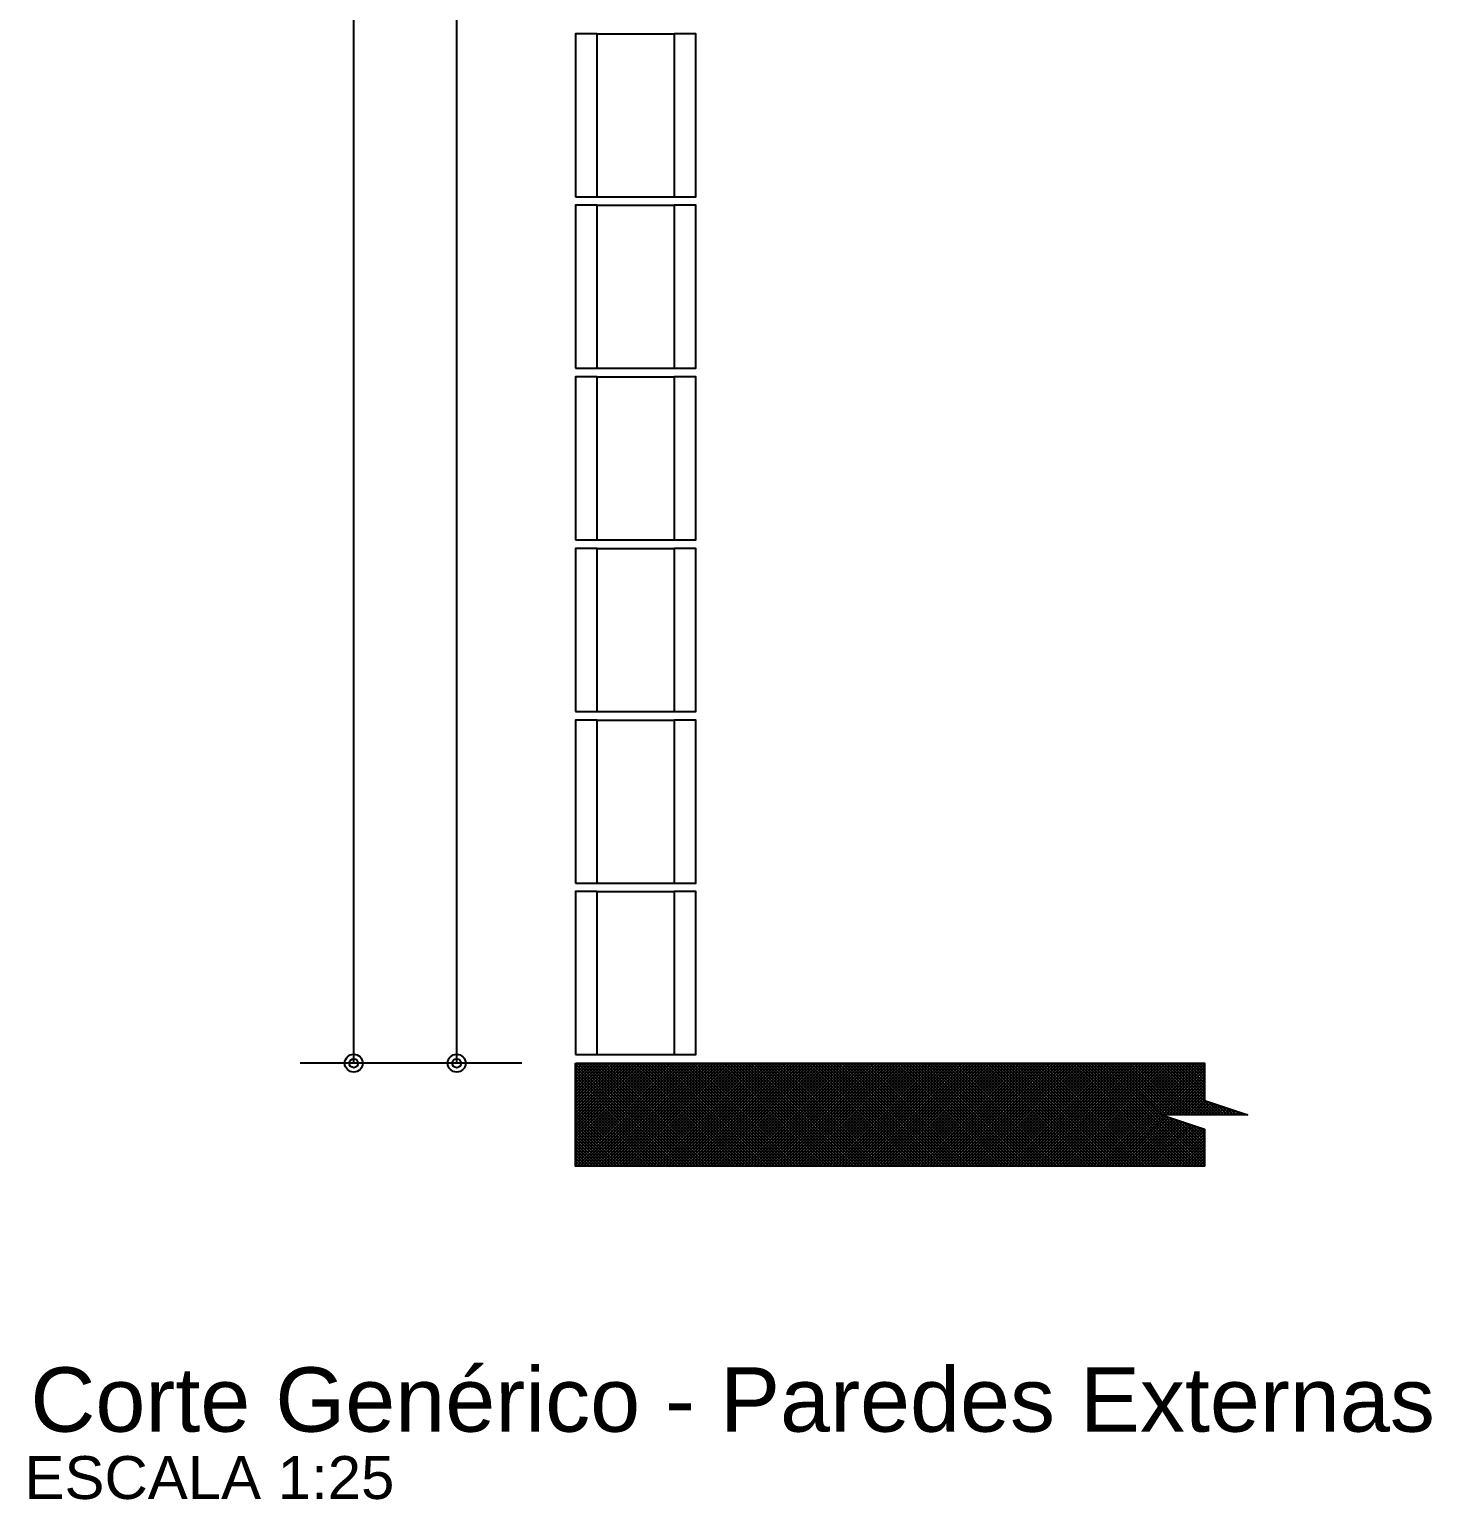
# Model space of a CAD drawing. Extents: x 0 to 119, y 0 to 84.
# Drawn here: x 57.92 to 64.45, y 50.42 to 57.27 of the extents above; entities that cross this region are included whole.
import ezdxf

# ---------------------------------------------------------------- set-up
doc = ezdxf.new("R2010")
doc.units = 0
doc.header["$MEASUREMENT"] = 0
for name, color, linetype in [('10', 252, 'CONTINUOUS'), ('24', 7, 'CONTINUOUS'), ('29', 9, 'CONTINUOUS'), ('32', 250, 'CONTINUOUS'), ('6', 178, 'CONTINUOUS')]:
    doc.layers.add(name, color=color, linetype=linetype)
doc.styles.add('TQS_ARIAL', font='arial.ttf')

msp = doc.modelspace()

# ---------------------------------------------------------------- linework, layer by layer
at = {"layer": '10', "color": 252, "linetype": 'Continuous'}
for p, q in [((60.563927, 57.251415), (60.923927, 57.251415)), ((60.563927, 56.491415), (60.923927, 56.491415)), ((60.563927, 56.451415), (60.923927, 56.451415)), ((60.563927, 55.691415), (60.923927, 55.691415)), ((60.563927, 55.651415), (60.923927, 55.651415)), ((60.563927, 54.891415), (60.923927, 54.891415)), ((60.563927, 54.851415), (60.923927, 54.851415)), ((60.563927, 54.091415), (60.923927, 54.091415)), ((60.563927, 54.051415), (60.923927, 54.051415)), ((60.563927, 53.291415), (60.923927, 53.291415)), ((60.563927, 53.251415), (60.923927, 53.251415)), ((60.563927, 52.491415), (60.923927, 52.491415))]:
    msp.add_line(p, q, dxfattribs=at)
for points in [[(60.463927, 56.491415), (60.563927, 56.491415), (60.563927, 57.251415), (60.463927, 57.251415), (60.463927, 56.491415)], [(60.923927, 56.491415), (61.023927, 56.491415), (61.023927, 57.251415), (60.923927, 57.251415), (60.923927, 56.491415)], [(60.463927, 55.691415), (60.563927, 55.691415), (60.563927, 56.451415), (60.463927, 56.451415), (60.463927, 55.691415)], [(60.923927, 55.691415), (61.023927, 55.691415), (61.023927, 56.451415), (60.923927, 56.451415), (60.923927, 55.691415)], [(60.463927, 54.891415), (60.563927, 54.891415), (60.563927, 55.651415), (60.463927, 55.651415), (60.463927, 54.891415)], [(60.923927, 54.891415), (61.023927, 54.891415), (61.023927, 55.651415), (60.923927, 55.651415), (60.923927, 54.891415)], [(60.463927, 54.091415), (60.563927, 54.091415), (60.563927, 54.851415), (60.463927, 54.851415), (60.463927, 54.091415)], [(60.923927, 54.091415), (61.023927, 54.091415), (61.023927, 54.851415), (60.923927, 54.851415), (60.923927, 54.091415)], [(60.463927, 53.291415), (60.563927, 53.291415), (60.563927, 54.051415), (60.463927, 54.051415), (60.463927, 53.291415)], [(60.923927, 53.291415), (61.023927, 53.291415), (61.023927, 54.051415), (60.923927, 54.051415), (60.923927, 53.291415)], [(60.463927, 52.491415), (60.563927, 52.491415), (60.563927, 53.251415), (60.463927, 53.251415), (60.463927, 52.491415)], [(60.923927, 52.491415), (61.023927, 52.491415), (61.023927, 53.251415), (60.923927, 53.251415), (60.923927, 52.491415)]]:
    msp.add_lwpolyline(points, dxfattribs=at)
at = {"layer": '29', "color": 9, "linetype": 'Continuous'}
for p, q in [((60.463927, 51.978646), (60.936696, 52.451415)), ((60.463927, 51.992788), (60.922554, 52.451415)), ((60.463927, 52.00693), (60.908412, 52.451415)), ((60.463927, 52.021072), (60.89427, 52.451415)), ((60.463927, 52.035214), (60.880128, 52.451415)), ((60.463927, 52.049356), (60.865986, 52.451415)), ((60.463927, 52.063498), (60.851844, 52.451415)), ((60.463927, 52.077641), (60.837702, 52.451415)), ((60.463927, 52.091783), (60.823559, 52.451415)), ((60.463927, 52.105925), (60.809417, 52.451415)), ((60.463927, 52.120067), (60.795275, 52.451415)), ((60.463927, 52.134209), (60.781133, 52.451415)), ((60.463927, 52.148351), (60.766991, 52.451415)), ((60.463927, 52.162493), (60.752849, 52.451415)), ((60.463927, 52.176635), (60.738707, 52.451415)), ((60.463927, 52.190778), (60.724564, 52.451415)), ((60.463927, 52.20492), (60.710422, 52.451415)), ((60.463927, 52.219062), (60.69628, 52.451415)), ((60.463927, 52.233204), (60.682138, 52.451415)), ((60.463927, 52.247346), (60.667996, 52.451415)), ((60.463927, 52.261488), (60.653854, 52.451415)), ((60.463927, 52.27563), (60.639712, 52.451415)), ((60.463927, 52.289773), (60.625569, 52.451415)), ((60.463927, 52.303915), (60.611427, 52.451415)), ((60.463927, 52.318057), (60.597285, 52.451415)), ((60.463927, 52.332199), (60.583143, 52.451415)), ((60.463927, 52.346341), (60.569001, 52.451415)), ((60.463927, 52.360483), (60.554859, 52.451415)), ((60.463927, 52.374625), (60.540717, 52.451415)), ((60.463927, 52.388767), (60.526575, 52.451415)), ((60.463927, 52.40291), (60.512432, 52.451415)), ((60.463927, 52.417052), (60.49829, 52.451415)), ((60.463927, 52.431194), (60.484148, 52.451415)), ((60.463927, 52.445336), (60.470006, 52.451415)), ((60.463927, 52.446884), (60.939396, 51.971415)), ((60.470839, 51.971415), (60.950839, 52.451415)), ((60.473538, 52.451415), (60.953538, 51.971415)), ((60.484981, 51.971415), (60.964981, 52.451415)), ((60.48768, 52.451415), (60.96768, 51.971415)), ((60.499123, 51.971415), (60.979123, 52.451415)), ((60.501822, 52.451415), (60.981822, 51.971415)), ((60.513265, 51.971415), (60.993265, 52.451415)), ((60.515964, 52.451415), (60.995964, 51.971415)), ((60.527407, 51.971415), (61.007407, 52.451415)), ((60.530106, 52.451415), (61.010106, 51.971415)), ((60.541549, 51.971415), (61.021549, 52.451415)), ((60.544249, 52.451415), (61.024249, 51.971415)), ((60.555691, 51.971415), (61.035691, 52.451415)), ((60.558391, 52.451415), (61.038391, 51.971415)), ((60.569834, 51.971415), (61.049834, 52.451415)), ((60.572533, 52.451415), (61.052533, 51.971415)), ((60.583976, 51.971415), (61.063976, 52.451415)), ((60.586675, 52.451415), (61.066675, 51.971415)), ((60.598118, 51.971415), (61.078118, 52.451415)), ((60.600817, 52.451415), (61.080817, 51.971415)), ((60.61226, 51.971415), (61.09226, 52.451415)), ((60.614959, 52.451415), (61.094959, 51.971415)), ((60.626402, 51.971415), (61.106402, 52.451415)), ((60.629101, 52.451415), (61.109101, 51.971415)), ((60.640544, 51.971415), (61.120544, 52.451415)), ((60.643243, 52.451415), (61.123243, 51.971415)), ((60.654686, 51.971415), (61.134686, 52.451415)), ((60.657386, 52.451415), (61.137386, 51.971415)), ((60.668828, 51.971415), (61.148828, 52.451415)), ((60.671528, 52.451415), (61.151528, 51.971415)), ((60.682971, 51.971415), (61.162971, 52.451415)), ((60.68567, 52.451415), (61.16567, 51.971415)), ((60.697113, 51.971415), (61.177113, 52.451415)), ((60.699812, 52.451415), (61.179812, 51.971415)), ((60.711255, 51.971415), (61.191255, 52.451415)), ((60.713954, 52.451415), (61.193954, 51.971415)), ((60.725397, 51.971415), (61.205397, 52.451415)), ((60.728096, 52.451415), (61.208096, 51.971415)), ((60.739539, 51.971415), (61.219539, 52.451415)), ((60.742238, 52.451415), (61.222238, 51.971415)), ((60.753681, 51.971415), (61.233681, 52.451415)), ((60.756381, 52.451415), (61.236381, 51.971415)), ((60.767823, 51.971415), (61.247823, 52.451415)), ((60.770523, 52.451415), (61.250523, 51.971415)), ((60.781966, 51.971415), (61.261966, 52.451415)), ((60.784665, 52.451415), (61.264665, 51.971415)), ((60.796108, 51.971415), (61.276108, 52.451415)), ((60.798807, 52.451415), (61.278807, 51.971415)), ((60.81025, 51.971415), (61.29025, 52.451415)), ((60.812949, 52.451415), (61.292949, 51.971415)), ((60.824392, 51.971415), (61.304392, 52.451415)), ((60.827091, 52.451415), (61.307091, 51.971415)), ((60.838534, 51.971415), (61.318534, 52.451415)), ((60.841233, 52.451415), (61.321233, 51.971415)), ((60.852676, 51.971415), (61.332676, 52.451415)), ((60.855376, 52.451415), (61.335376, 51.971415)), ((60.866818, 51.971415), (61.346818, 52.451415)), ((60.869518, 52.451415), (61.349518, 51.971415)), ((60.880961, 51.971415), (61.360961, 52.451415)), ((60.88366, 52.451415), (61.36366, 51.971415)), ((60.895103, 51.971415), (61.375103, 52.451415)), ((60.897802, 52.451415), (61.377802, 51.971415)), ((60.909245, 51.971415), (61.389245, 52.451415)), ((60.911944, 52.451415), (61.391944, 51.971415)), ((60.923387, 51.971415), (61.403387, 52.451415)), ((60.926086, 52.451415), (61.406086, 51.971415)), ((60.937529, 51.971415), (61.417529, 52.451415)), ((60.940228, 52.451415), (61.420228, 51.971415)), ((60.951671, 51.971415), (61.431671, 52.451415)), ((60.95437, 52.451415), (61.43437, 51.971415)), ((60.965813, 51.971415), (61.445813, 52.451415)), ((60.968513, 52.451415), (61.448513, 51.971415)), ((60.979955, 51.971415), (61.459955, 52.451415)), ((60.982655, 52.451415), (61.462655, 51.971415)), ((60.994098, 51.971415), (61.474098, 52.451415)), ((60.996797, 52.451415), (61.476797, 51.971415)), ((61.00824, 51.971415), (61.48824, 52.451415)), ((61.010939, 52.451415), (61.490939, 51.971415)), ((61.022382, 51.971415), (61.502382, 52.451415)), ((61.025081, 52.451415), (61.505081, 51.971415)), ((61.036524, 51.971415), (61.516524, 52.451415)), ((61.039223, 52.451415), (61.519223, 51.971415)), ((61.050666, 51.971415), (61.530666, 52.451415)), ((61.053365, 52.451415), (61.533365, 51.971415)), ((61.064808, 51.971415), (61.544808, 52.451415)), ((61.067508, 52.451415), (61.547508, 51.971415)), ((61.07895, 51.971415), (61.55895, 52.451415)), ((61.08165, 52.451415), (61.56165, 51.971415)), ((61.093093, 51.971415), (61.573093, 52.451415)), ((61.095792, 52.451415), (61.575792, 51.971415)), ((61.107235, 51.971415), (61.587235, 52.451415)), ((61.109934, 52.451415), (61.589934, 51.971415)), ((61.121377, 51.971415), (61.601377, 52.451415)), ((61.124076, 52.451415), (61.604076, 51.971415)), ((61.135519, 51.971415), (61.615519, 52.451415)), ((61.138218, 52.451415), (61.618218, 51.971415)), ((61.149661, 51.971415), (61.629661, 52.451415)), ((61.15236, 52.451415), (61.63236, 51.971415)), ((61.163803, 51.971415), (61.643803, 52.451415)), ((61.166503, 52.451415), (61.646503, 51.971415)), ((61.177945, 51.971415), (61.657945, 52.451415)), ((61.180645, 52.451415), (61.660645, 51.971415)), ((61.192088, 51.971415), (61.672088, 52.451415)), ((61.194787, 52.451415), (61.674787, 51.971415)), ((61.20623, 51.971415), (61.68623, 52.451415)), ((61.208929, 52.451415), (61.688929, 51.971415)), ((61.220372, 51.971415), (61.700372, 52.451415)), ((61.223071, 52.451415), (61.703071, 51.971415)), ((61.234514, 51.971415), (61.714514, 52.451415)), ((61.237213, 52.451415), (61.717213, 51.971415)), ((61.248656, 51.971415), (61.728656, 52.451415)), ((61.251355, 52.451415), (61.731355, 51.971415)), ((61.262798, 51.971415), (61.742798, 52.451415)), ((61.265497, 52.451415), (61.745497, 51.971415)), ((61.27694, 51.971415), (61.75694, 52.451415)), ((61.27964, 52.451415), (61.75964, 51.971415)), ((61.291082, 51.971415), (61.771082, 52.451415)), ((61.293782, 52.451415), (61.773782, 51.971415)), ((61.305225, 51.971415), (61.785225, 52.451415)), ((61.307924, 52.451415), (61.787924, 51.971415)), ((61.319367, 51.971415), (61.799367, 52.451415)), ((61.322066, 52.451415), (61.802066, 51.971415)), ((61.333509, 51.971415), (61.813509, 52.451415)), ((61.336208, 52.451415), (61.816208, 51.971415)), ((61.347651, 51.971415), (61.827651, 52.451415)), ((61.35035, 52.451415), (61.83035, 51.971415)), ((61.361793, 51.971415), (61.841793, 52.451415)), ((61.364492, 52.451415), (61.844492, 51.971415)), ((61.375935, 51.971415), (61.855935, 52.451415)), ((61.378635, 52.451415), (61.858635, 51.971415)), ((61.390077, 51.971415), (61.870077, 52.451415)), ((61.392777, 52.451415), (61.872777, 51.971415)), ((61.40422, 51.971415), (61.88422, 52.451415)), ((61.406919, 52.451415), (61.886919, 51.971415)), ((61.418362, 51.971415), (61.898362, 52.451415)), ((61.421061, 52.451415), (61.901061, 51.971415)), ((61.432504, 51.971415), (61.912504, 52.451415)), ((61.435203, 52.451415), (61.915203, 51.971415)), ((61.446646, 51.971415), (61.926646, 52.451415)), ((61.449345, 52.451415), (61.929345, 51.971415)), ((61.460788, 51.971415), (61.940788, 52.451415)), ((61.463487, 52.451415), (61.943487, 51.971415)), ((61.47493, 51.971415), (61.95493, 52.451415)), ((61.477629, 52.451415), (61.957629, 51.971415)), ((61.489072, 51.971415), (61.969072, 52.451415)), ((61.491772, 52.451415), (61.971772, 51.971415)), ((61.503214, 51.971415), (61.983214, 52.451415)), ((61.505914, 52.451415), (61.985914, 51.971415)), ((61.517357, 51.971415), (61.997357, 52.451415)), ((61.520056, 52.451415), (62.000056, 51.971415)), ((61.531499, 51.971415), (62.011499, 52.451415)), ((61.534198, 52.451415), (62.014198, 51.971415)), ((61.545641, 51.971415), (62.025641, 52.451415)), ((61.54834, 52.451415), (62.02834, 51.971415)), ((61.559783, 51.971415), (62.039783, 52.451415)), ((61.562482, 52.451415), (62.042482, 51.971415)), ((61.573925, 51.971415), (62.053925, 52.451415)), ((61.576624, 52.451415), (62.056624, 51.971415)), ((61.588067, 51.971415), (62.068067, 52.451415)), ((61.590767, 52.451415), (62.070767, 51.971415)), ((61.602209, 51.971415), (62.082209, 52.451415)), ((61.604909, 52.451415), (62.084909, 51.971415)), ((61.616352, 51.971415), (62.096352, 52.451415)), ((61.619051, 52.451415), (62.099051, 51.971415)), ((61.630494, 51.971415), (62.110494, 52.451415)), ((61.633193, 52.451415), (62.113193, 51.971415)), ((61.644636, 51.971415), (62.124636, 52.451415)), ((61.647335, 52.451415), (62.127335, 51.971415)), ((61.658778, 51.971415), (62.138778, 52.451415)), ((61.661477, 52.451415), (62.141477, 51.971415)), ((61.67292, 51.971415), (62.15292, 52.451415)), ((61.675619, 52.451415), (62.155619, 51.971415)), ((61.687062, 51.971415), (62.167062, 52.451415)), ((61.689762, 52.451415), (62.169762, 51.971415)), ((61.701204, 51.971415), (62.181204, 52.451415)), ((61.703904, 52.451415), (62.183904, 51.971415)), ((61.715347, 51.971415), (62.195347, 52.451415)), ((61.718046, 52.451415), (62.198046, 51.971415)), ((61.729489, 51.971415), (62.209489, 52.451415)), ((61.732188, 52.451415), (62.212188, 51.971415)), ((61.743631, 51.971415), (62.223631, 52.451415)), ((61.74633, 52.451415), (62.22633, 51.971415)), ((61.757773, 51.971415), (62.237773, 52.451415)), ((61.760472, 52.451415), (62.240472, 51.971415)), ((61.771915, 51.971415), (62.251915, 52.451415)), ((61.774614, 52.451415), (62.254614, 51.971415)), ((61.786057, 51.971415), (62.266057, 52.451415)), ((61.788756, 52.451415), (62.268756, 51.971415)), ((61.800199, 51.971415), (62.280199, 52.451415)), ((61.802899, 52.451415), (62.282899, 51.971415)), ((61.814341, 51.971415), (62.294341, 52.451415)), ((61.817041, 52.451415), (62.297041, 51.971415)), ((61.828484, 51.971415), (62.308484, 52.451415)), ((61.831183, 52.451415), (62.311183, 51.971415)), ((61.842626, 51.971415), (62.322626, 52.451415)), ((61.845325, 52.451415), (62.325325, 51.971415)), ((61.856768, 51.971415), (62.336768, 52.451415)), ((61.859467, 52.451415), (62.339467, 51.971415)), ((61.87091, 51.971415), (62.35091, 52.451415)), ((61.873609, 52.451415), (62.353609, 51.971415)), ((61.885052, 51.971415), (62.365052, 52.451415)), ((61.887751, 52.451415), (62.367751, 51.971415)), ((61.899194, 51.971415), (62.379194, 52.451415)), ((61.901894, 52.451415), (62.381894, 51.971415)), ((61.913336, 51.971415), (62.393336, 52.451415)), ((61.916036, 52.451415), (62.396036, 51.971415)), ((61.927479, 51.971415), (62.407479, 52.451415)), ((61.930178, 52.451415), (62.410178, 51.971415)), ((61.941621, 51.971415), (62.421621, 52.451415)), ((61.94432, 52.451415), (62.42432, 51.971415)), ((61.955763, 51.971415), (62.435763, 52.451415)), ((61.958462, 52.451415), (62.438462, 51.971415)), ((61.969905, 51.971415), (62.449905, 52.451415)), ((61.972604, 52.451415), (62.452604, 51.971415)), ((61.984047, 51.971415), (62.464047, 52.451415)), ((61.986746, 52.451415), (62.466746, 51.971415)), ((61.998189, 51.971415), (62.478189, 52.451415)), ((62.000889, 52.451415), (62.480889, 51.971415)), ((62.012331, 51.971415), (62.492331, 52.451415)), ((62.015031, 52.451415), (62.495031, 51.971415)), ((62.026474, 51.971415), (62.506474, 52.451415)), ((62.029173, 52.451415), (62.509173, 51.971415)), ((62.040616, 51.971415), (62.520616, 52.451415)), ((62.043315, 52.451415), (62.523315, 51.971415)), ((62.054758, 51.971415), (62.534758, 52.451415)), ((62.057457, 52.451415), (62.537457, 51.971415)), ((62.0689, 51.971415), (62.5489, 52.451415)), ((62.071599, 52.451415), (62.551599, 51.971415)), ((62.083042, 51.971415), (62.563042, 52.451415)), ((62.085741, 52.451415), (62.565741, 51.971415)), ((62.097184, 51.971415), (62.577184, 52.451415)), ((62.099883, 52.451415), (62.579883, 51.971415)), ((62.111326, 51.971415), (62.591326, 52.451415)), ((62.114026, 52.451415), (62.594026, 51.971415)), ((62.125468, 51.971415), (62.605468, 52.451415)), ((62.128168, 52.451415), (62.608168, 51.971415)), ((62.139611, 51.971415), (62.619611, 52.451415)), ((62.14231, 52.451415), (62.62231, 51.971415)), ((62.153753, 51.971415), (62.633753, 52.451415)), ((62.156452, 52.451415), (62.636452, 51.971415)), ((62.167895, 51.971415), (62.647895, 52.451415)), ((62.170594, 52.451415), (62.650594, 51.971415)), ((62.182037, 51.971415), (62.662037, 52.451415)), ((62.184736, 52.451415), (62.664736, 51.971415)), ((62.196179, 51.971415), (62.676179, 52.451415)), ((62.198878, 52.451415), (62.678878, 51.971415)), ((62.210321, 51.971415), (62.690321, 52.451415)), ((62.213021, 52.451415), (62.693021, 51.971415)), ((62.224463, 51.971415), (62.704463, 52.451415)), ((62.227163, 52.451415), (62.707163, 51.971415)), ((62.238606, 51.971415), (62.718606, 52.451415)), ((62.241305, 52.451415), (62.721305, 51.971415)), ((62.252748, 51.971415), (62.732748, 52.451415)), ((62.255447, 52.451415), (62.735447, 51.971415)), ((62.26689, 51.971415), (62.74689, 52.451415)), ((62.269589, 52.451415), (62.749589, 51.971415)), ((62.281032, 51.971415), (62.761032, 52.451415)), ((62.283731, 52.451415), (62.763731, 51.971415)), ((62.295174, 51.971415), (62.775174, 52.451415)), ((62.297873, 52.451415), (62.777873, 51.971415)), ((62.309316, 51.971415), (62.789316, 52.451415)), ((62.312015, 52.451415), (62.792015, 51.971415)), ((62.323458, 51.971415), (62.803458, 52.451415)), ((62.326158, 52.451415), (62.806158, 51.971415)), ((62.3376, 51.971415), (62.8176, 52.451415)), ((62.3403, 52.451415), (62.8203, 51.971415)), ((62.351743, 51.971415), (62.831743, 52.451415)), ((62.354442, 52.451415), (62.834442, 51.971415)), ((62.365885, 51.971415), (62.845885, 52.451415)), ((62.368584, 52.451415), (62.848584, 51.971415)), ((62.380027, 51.971415), (62.860027, 52.451415)), ((62.382726, 52.451415), (62.862726, 51.971415)), ((62.394169, 51.971415), (62.874169, 52.451415)), ((62.396868, 52.451415), (62.876868, 51.971415)), ((62.408311, 51.971415), (62.888311, 52.451415)), ((62.41101, 52.451415), (62.89101, 51.971415)), ((62.422453, 51.971415), (62.902453, 52.451415)), ((62.425153, 52.451415), (62.905153, 51.971415)), ((62.436595, 51.971415), (62.916595, 52.451415)), ((62.439295, 52.451415), (62.919295, 51.971415)), ((62.450738, 51.971415), (62.930738, 52.451415)), ((62.453437, 52.451415), (62.933437, 51.971415)), ((62.46488, 51.971415), (62.94488, 52.451415)), ((62.467579, 52.451415), (62.947579, 51.971415)), ((62.479022, 51.971415), (62.959022, 52.451415)), ((62.481721, 52.451415), (62.961721, 51.971415)), ((62.493164, 51.971415), (62.973164, 52.451415)), ((62.495863, 52.451415), (62.975863, 51.971415)), ((62.507306, 51.971415), (62.987306, 52.451415)), ((62.510005, 52.451415), (62.990005, 51.971415)), ((62.521448, 51.971415), (63.001448, 52.451415)), ((62.524148, 52.451415), (63.004148, 51.971415)), ((62.53559, 51.971415), (63.01559, 52.451415)), ((62.53829, 52.451415), (63.01829, 51.971415)), ((62.549733, 51.971415), (63.029733, 52.451415)), ((62.552432, 52.451415), (63.032432, 51.971415)), ((62.563875, 51.971415), (63.043875, 52.451415)), ((62.566574, 52.451415), (63.046574, 51.971415)), ((62.578017, 51.971415), (63.058017, 52.451415)), ((62.580716, 52.451415), (63.060716, 51.971415)), ((62.592159, 51.971415), (63.072159, 52.451415)), ((62.594858, 52.451415), (63.074858, 51.971415)), ((62.606301, 51.971415), (63.086301, 52.451415)), ((62.609, 52.451415), (63.089, 51.971415)), ((62.620443, 51.971415), (63.100443, 52.451415)), ((62.623142, 52.451415), (63.103142, 51.971415)), ((62.634585, 51.971415), (63.114585, 52.451415)), ((62.637285, 52.451415), (63.117285, 51.971415)), ((62.648727, 51.971415), (63.128727, 52.451415)), ((62.651427, 52.451415), (63.131427, 51.971415)), ((62.66287, 51.971415), (63.14287, 52.451415)), ((62.665569, 52.451415), (63.145569, 51.971415)), ((62.677012, 51.971415), (63.157012, 52.451415)), ((62.679711, 52.451415), (63.159711, 51.971415)), ((62.691154, 51.971415), (63.171154, 52.451415)), ((62.693853, 52.451415), (63.173853, 51.971415)), ((62.705296, 51.971415), (63.185296, 52.451415)), ((62.707995, 52.451415), (63.187995, 51.971415)), ((62.719438, 51.971415), (63.199438, 52.451415)), ((62.722137, 52.451415), (63.202137, 51.971415)), ((62.73358, 51.971415), (63.21358, 52.451415)), ((62.73628, 52.451415), (63.21628, 51.971415)), ((62.747722, 51.971415), (63.227722, 52.451415)), ((62.750422, 52.451415), (63.230422, 51.971415)), ((62.761865, 51.971415), (63.241865, 52.451415)), ((62.764564, 52.451415), (63.244564, 51.971415)), ((62.776007, 51.971415), (63.256007, 52.451415)), ((62.778706, 52.451415), (63.258706, 51.971415)), ((62.790149, 51.971415), (63.270149, 52.451415)), ((62.792848, 52.451415), (63.272848, 51.971415)), ((62.804291, 51.971415), (63.284291, 52.451415)), ((62.80699, 52.451415), (63.28699, 51.971415)), ((62.818433, 51.971415), (63.298433, 52.451415)), ((62.821132, 52.451415), (63.301132, 51.971415)), ((62.832575, 51.971415), (63.312575, 52.451415)), ((62.835275, 52.451415), (63.315275, 51.971415)), ((62.846717, 51.971415), (63.326717, 52.451415)), ((62.849417, 52.451415), (63.329417, 51.971415)), ((62.86086, 51.971415), (63.34086, 52.451415)), ((62.863559, 52.451415), (63.343559, 51.971415)), ((62.875002, 51.971415), (63.355002, 52.451415)), ((62.877701, 52.451415), (63.357701, 51.971415)), ((62.889144, 51.971415), (63.369144, 52.451415)), ((62.891843, 52.451415), (63.371843, 51.971415)), ((62.903286, 51.971415), (63.383286, 52.451415)), ((62.905985, 52.451415), (63.385985, 51.971415)), ((62.917428, 51.971415), (63.394262, 52.448249)), ((62.920127, 52.451415), (63.394262, 51.97728)), ((62.934269, 52.451415), (63.394262, 51.991422)), ((62.948412, 52.451415), (63.394262, 52.005564)), ((62.962554, 52.451415), (63.202554, 52.211415)), ((62.976696, 52.451415), (63.216696, 52.211415)), ((62.990838, 52.451415), (63.230838, 52.211415)), ((63.00498, 52.451415), (63.24498, 52.211415)), ((63.019122, 52.451415), (63.259122, 52.211415)), ((63.033264, 52.451415), (63.273264, 52.211415)), ((63.047407, 52.451415), (63.287407, 52.211415)), ((63.061549, 52.451415), (63.301549, 52.211415)), ((63.075691, 52.451415), (63.315691, 52.211415)), ((63.089833, 52.451415), (63.329833, 52.211415)), ((63.103975, 52.451415), (63.343975, 52.211415)), ((63.118117, 52.451415), (63.358117, 52.211415)), ((63.132259, 52.451415), (63.372259, 52.211415)), ((63.146402, 52.451415), (63.386402, 52.211415)), ((63.160544, 52.451415), (63.400544, 52.211415)), ((63.174686, 52.451415), (63.414686, 52.211415)), ((63.188828, 52.451415), (63.428828, 52.211415)), ((63.20297, 52.451415), (63.44297, 52.211415)), ((63.217112, 52.451415), (63.457112, 52.211415)), ((63.231254, 52.451415), (63.394262, 52.288407)), ((63.245396, 52.451415), (63.394262, 52.302549)), ((63.259539, 52.451415), (63.394262, 52.316691)), ((63.273681, 52.451415), (63.394262, 52.330833)), ((63.287823, 52.451415), (63.394262, 52.344975)), ((63.301965, 52.451415), (63.394262, 52.359118)), ((63.316107, 52.451415), (63.394262, 52.37326)), ((63.330249, 52.451415), (63.394262, 52.387402)), ((63.344391, 52.451415), (63.394262, 52.401544)), ((63.358534, 52.451415), (63.394262, 52.415686)), ((63.372676, 52.451415), (63.394262, 52.429828)), ((63.386818, 52.451415), (63.394262, 52.44397)), ((60.463927, 52.432742), (60.925254, 51.971415)), ((60.463927, 52.4186), (60.911111, 51.971415)), ((60.463927, 52.404457), (60.896969, 51.971415)), ((60.463927, 52.390315), (60.882827, 51.971415)), ((60.463927, 52.376173), (60.868685, 51.971415)), ((62.93157, 51.971415), (63.394262, 52.434107)), ((62.945712, 51.971415), (63.394262, 52.419965)), ((63.199854, 52.211415), (63.394262, 52.405823)), ((63.213997, 52.211415), (63.394262, 52.391681)), ((63.228139, 52.211415), (63.394262, 52.377539)), ((60.463927, 52.362031), (60.854543, 51.971415)), ((60.463927, 52.347889), (60.840401, 51.971415)), ((60.463927, 52.333747), (60.826259, 51.971415)), ((60.463927, 52.319605), (60.812117, 51.971415)), ((60.463927, 52.305463), (60.797974, 51.971415)), ((63.242281, 52.211415), (63.394262, 52.363397)), ((63.256423, 52.211415), (63.394262, 52.349255)), ((63.270565, 52.211415), (63.394262, 52.335112)), ((63.284707, 52.211415), (63.394262, 52.32097)), ((63.298849, 52.211415), (63.394262, 52.306828)), ((60.463927, 52.29132), (60.783832, 51.971415)), ((60.463927, 52.278082), (60.76969, 51.971415)), ((60.463927, 52.263036), (60.755548, 51.971415)), ((60.463927, 52.248894), (60.741406, 51.971415)), ((60.463927, 52.234752), (60.727264, 51.971415)), ((63.312992, 52.211415), (63.394262, 52.292686)), ((63.327134, 52.211415), (63.394262, 52.278082)), ((63.341276, 52.211415), (63.404522, 52.274662)), ((63.355418, 52.211415), (63.415129, 52.271126)), ((63.36956, 52.211415), (63.425736, 52.267591)), ((63.383702, 52.211415), (63.436342, 52.264055)), ((63.397844, 52.211415), (63.446949, 52.260519)), ((63.409751, 52.272919), (63.471254, 52.211415)), ((63.411987, 52.211415), (63.457555, 52.256984)), ((63.426129, 52.211415), (63.468162, 52.253448)), ((63.430964, 52.265848), (63.485396, 52.211415)), ((63.440271, 52.211415), (63.478769, 52.249913)), ((63.452177, 52.258777), (63.499539, 52.211415)), ((63.454413, 52.211415), (63.489375, 52.246377)), ((63.468555, 52.211415), (63.499982, 52.242842)), ((63.47339, 52.251706), (63.513681, 52.211415)), ((63.482697, 52.211415), (63.510588, 52.239306)), ((63.494603, 52.244635), (63.527823, 52.211415)), ((63.496839, 52.211415), (63.521195, 52.235771)), ((63.510981, 52.211415), (63.531802, 52.232235)), ((63.515816, 52.237564), (63.541965, 52.211415)), ((60.463927, 52.22061), (60.713122, 51.971415)), ((60.463927, 52.206468), (60.698979, 51.971415)), ((60.463927, 52.192325), (60.684837, 51.971415)), ((60.463927, 52.178183), (60.670695, 51.971415)), ((60.463927, 52.164041), (60.656553, 51.971415)), ((62.959854, 51.971415), (63.198456, 52.210017)), ((62.973997, 51.971415), (63.209063, 52.206482)), ((62.988139, 51.971415), (63.21967, 52.202946)), ((63.002281, 51.971415), (63.230276, 52.19941)), ((63.016423, 51.971415), (63.240883, 52.195875)), ((63.030565, 51.971415), (63.251489, 52.192339)), ((63.044707, 51.971415), (63.262096, 52.188804)), ((63.058849, 51.971415), (63.272703, 52.185268)), ((63.072992, 51.971415), (63.283309, 52.181733)), ((63.087134, 51.971415), (63.293916, 52.178197)), ((63.101276, 51.971415), (63.304522, 52.174662)), ((63.115418, 51.971415), (63.315129, 52.171126)), ((63.12956, 51.971415), (63.325736, 52.167591)), ((63.143702, 51.971415), (63.336342, 52.164055)), ((63.206699, 52.207269), (63.394262, 52.019706)), ((63.227913, 52.200198), (63.394262, 52.033849)), ((63.249126, 52.193127), (63.394262, 52.047991)), ((63.270339, 52.186056), (63.394262, 52.062133)), ((63.291552, 52.178985), (63.394262, 52.076275)), ((63.312765, 52.171914), (63.394262, 52.090417)), ((63.333979, 52.164843), (63.394262, 52.104559)), ((63.525124, 52.211415), (63.542408, 52.2287)), ((63.53703, 52.230493), (63.556107, 52.211415)), ((63.539266, 52.211415), (63.553015, 52.225164)), ((63.553408, 52.211415), (63.563621, 52.221629)), ((63.558243, 52.223422), (63.570249, 52.211415)), ((63.56755, 52.211415), (63.574228, 52.218093)), ((63.579456, 52.216351), (63.584391, 52.211415)), ((63.581692, 52.211415), (63.584835, 52.214558)), ((60.463927, 52.149899), (60.642411, 51.971415)), ((60.463927, 52.135757), (60.628269, 51.971415)), ((60.463927, 52.121615), (60.614127, 51.971415)), ((60.463927, 52.107473), (60.599984, 51.971415)), ((63.157844, 51.971415), (63.346949, 52.16052)), ((63.171987, 51.971415), (63.357555, 52.156984)), ((63.186129, 51.971415), (63.368162, 52.153448)), ((63.200271, 51.971415), (63.378769, 52.149913)), ((63.214413, 51.971415), (63.389375, 52.146377)), ((63.228555, 51.971415), (63.394262, 52.137123)), ((63.242697, 51.971415), (63.394262, 52.12298)), ((63.256839, 51.971415), (63.394262, 52.108838)), ((63.270981, 51.971415), (63.394262, 52.094696)), ((63.355192, 52.157772), (63.394262, 52.118701)), ((63.376405, 52.150701), (63.394262, 52.132843)), ((60.463927, 52.09333), (60.585842, 51.971415)), ((60.463927, 52.079188), (60.5717, 51.971415)), ((60.463927, 52.065046), (60.557558, 51.971415)), ((60.463927, 52.050904), (60.543416, 51.971415)), ((60.463927, 52.036762), (60.529274, 51.971415)), ((63.285124, 51.971415), (63.394262, 52.080554)), ((63.299266, 51.971415), (63.394262, 52.066412)), ((63.313408, 51.971415), (63.394262, 52.05227)), ((63.32755, 51.971415), (63.394262, 52.038128)), ((60.463927, 52.02262), (60.515132, 51.971415)), ((60.463927, 52.008478), (60.50099, 51.971415)), ((60.463927, 51.994336), (60.486847, 51.971415)), ((60.463927, 51.980193), (60.472705, 51.971415)), ((63.341692, 51.971415), (63.394262, 52.023985)), ((63.355834, 51.971415), (63.394262, 52.009843)), ((63.369976, 51.971415), (63.394262, 51.995701)), ((63.384119, 51.971415), (63.394262, 51.981559))]:
    msp.add_line(p, q, dxfattribs=at)
msp.add_lwpolyline([(60.463927, 52.451415), (63.394262, 52.451415), (63.394262, 52.278082), (63.594262, 52.211415), (63.194262, 52.211415), (63.394262, 52.144748), (63.394262, 51.971415), (60.463927, 51.971415), (60.463927, 52.144748), (60.463927, 52.211415), (60.463927, 52.278082), (60.463927, 52.451415)], dxfattribs=at)
at = {"layer": '32', "color": 250, "linetype": 'Continuous'}
for p, q in [((59.429951, 52.451415), (59.429951, 63.331415)), ((59.909615, 52.451415), (59.909615, 62.851415)), ((59.963927, 52.451415), (59.179951, 52.451415)), ((60.213927, 52.451415), (59.659615, 52.451415)), ((60.213927, 52.451415), (60.213927, 52.451415)), ((60.463927, 52.451415), (60.463927, 52.451415)), ((60.463927, 52.451415), (60.463927, 52.451415)), ((60.463927, 52.451415), (60.463927, 52.451415)), ((60.463927, 52.451415), (60.463927, 52.451415)), ((60.463927, 51.971415), (60.463927, 51.971415))]:
    msp.add_line(p, q, dxfattribs=at)
for centre, radius in [((59.429951, 52.451415), 0.041625), ((59.429951, 52.451415), 0.02075), ((59.909615, 52.451415), 0.041625), ((59.909615, 52.451415), 0.02075)]:
    msp.add_circle(centre, radius, dxfattribs=at)
at = {"layer": '6', "color": 178, "linetype": 'Continuous'}
msp.add_lwpolyline([(60.463927, 52.451415), (63.394262, 52.451415), (63.394262, 52.278082), (63.594262, 52.211415), (63.194262, 52.211415), (63.394262, 52.144748), (63.394262, 51.971415), (60.463927, 51.971415), (60.463927, 52.144748), (60.463927, 52.211415), (60.463927, 52.278082), (60.463927, 52.451415)], dxfattribs=at)

# ---------------------------------------------------------------- texts
at = {"layer": '24', "color": 7, "linetype": 'Continuous', "style": 'TQS_ARIAL'}
for s, height, p in [('Corte Genérico - Paredes Externas', 0.3, (57.923251, 50.733519)), ('ESCALA 1:25', 0.2, (57.895628, 50.419756))]:
    msp.add_text(s, height=height, dxfattribs=at).set_placement(p)

doc.saveas('drawing.dxf')
